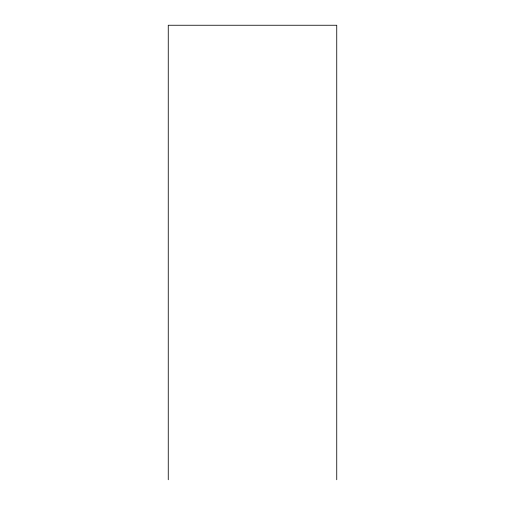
<?xml version="1.0" encoding="UTF-8"?>
<svg xmlns="http://www.w3.org/2000/svg" width="505" height="505" viewBox="0 0 505 505"><rect width="100%" height="100%" fill="white"/><g stroke="black" fill="none" stroke-linecap="round" stroke-linejoin="round"><path stroke-width="0.76" d="M336.74 479.75L336.74 25.25L168.26 25.25L168.26 479.75"/></g></svg>
